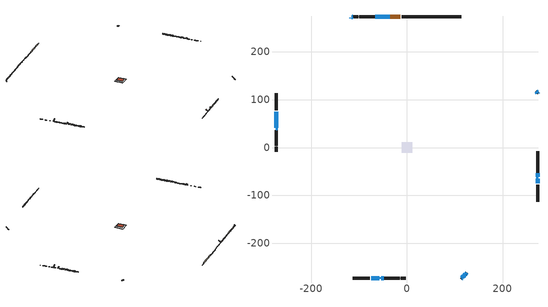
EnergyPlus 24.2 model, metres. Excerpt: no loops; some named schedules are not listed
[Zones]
conditioned space
 floor outside (Floor1 construction): -1.55,-1.55 -1.55,1.55 1.55,1.55 1.55,-1.55 z1.83
 floor outside (Floor2 construction): -3.63,-3.63 -3.63,3.63 3.63,3.63 3.63,-3.63 z1.83
 floor adiabatic (AdiabaticFloorConstruction): -11.15,-11.15 -11.15,11.15 11.15,11.15 11.15,-11.15 z1.83
 floor foundation (Slab1 construction): -7.13,-7.13 -7.13,7.13 7.13,7.13 7.13,-7.13 z-0.61
 floor foundation (Slab1 construction 1): -5.41,-5.41 -5.41,5.41 5.41,5.41 5.41,-5.41 z-1.22
 wall outside (RimJoist1 construction): 24.28,273.94 11.37,273.94 / -113.47,-273.94 -100.55,-273.94 / -273.94,113.47 -273.94,100.55 / 273.94,-113.47 273.94,-100.55 z1.83:2.13
 wall outside (RimJoist2 construction): 10.44,273.94 8.16,273.94 / -99.62,-273.94 -97.34,-273.94 / -273.94,99.62 -273.94,97.34 / 273.94,-99.62 273.94,-97.34 z1.83:2.13
 wall outside (RimJoist3 construction): 7.23,273.94 -11.29,273.94 / -96.41,-273.94 -77.89,-273.94 / -273.94,96.41 -273.94,77.89 / 273.94,-96.41 273.94,-77.89 z1.83:2.13
 wall outside (AdiabaticWallConstruction 1): -14.61,273.94 -16.76,273.94 / -17.69,273.94 -23.78,273.94 / -24.7,273.94 -26.69,273.94 / -27.62,273.94 -35.14,273.94 z1.83:3.86
 wall outside (AdiabaticWallConstruction): -273.94,74.57 -273.94,70 / -36.07,273.94 -39.73,273.94 / 273.94,113.47 273.13,114.28 / 272.47,114.93 271.58,115.82 / -113.47,273.94 -114.28,273.13 / -74.57,-273.94 -69.77,-273.94 / -273.94,69.07 -273.94,67.29 / -273.94,66.36 -273.94,64.07 / -273.94,63.15 -273.94,61.02 / -40.66,273.94 -47.97,273.94 / -68.84,-273.94 -63.96,-273.94 / -273.94,60.1 -273.94,54.38 / -273.94,53.45 -273.94,48.57 / 113.47,-273.94 115.27,-272.14 / -48.9,273.94 -50.18,273.94 / -51.1,273.94 -54.15,273.94 / 273.94,-74.57 273.94,-65.43 / -55.08,273.94 -56.22,273.94 / -57.15,273.94 -59.9,273.94 / 270.93,116.48 270.28,117.13 / -114.93,272.47 -115.47,271.93 / -116.13,271.28 -116.78,270.63 / -63.03,-273.94 -57.55,-273.94 / 115.92,-271.48 117.87,-269.54 / -273.94,47.65 -273.94,46.12 / -273.94,45.19 -273.94,44.05 / -273.94,43.12 -273.94,40.83 / 273.94,-60.84 273.94,-57.41 / 118.52,-268.89 119.33,-268.08 / -60.82,273.94 -66.16,273.94 / -53.58,-273.94 -53.05,-273.94 / 273.94,-56.48 273.94,-53.74 / -52.12,-273.94 -49.07,-273.94 / 119.99,-267.42 121.93,-265.48 / 122.58,-264.82 125.17,-262.24 z1.83:3.05
 wall outside (Wall1 construction): -67.09,273.94 -81.36,273.94 / -48.14,-273.94 -33.87,-273.94 / -273.94,36.25 -273.94,21.98 / 273.94,-52.81 273.94,-38.55 z1.83:4.27
 wall outside (Wall2 construction): -82.28,273.94 -84.61,273.94 / -32.95,-273.94 -30.62,-273.94 / -273.94,21.06 -273.94,18.73 / 273.94,-37.62 273.94,-35.29 z1.83:4.27
 wall outside (Wall3 construction): -85.54,273.94 -90.37,273.94 / -29.69,-273.94 -24.86,-273.94 / -273.94,17.8 -273.94,12.97 / 273.94,-34.36 273.94,-29.53 z1.83:4.27
 wall outside (Wall4 construction): -91.3,273.94 -99.96,273.94 / -23.93,-273.94 -15.27,-273.94 / -273.94,12.04 -273.94,3.38 / 273.94,-28.6 273.94,-19.94 z1.83:4.27
 wall outside (Wall5 construction): -100.89,273.94 -101.24,273.94 / -14.34,-273.94 -13.99,-273.94 / -273.94,2.45 -273.94,2.1 / 273.94,-19.01 273.94,-18.66 z1.83:4.27
 wall outside (Wall6 construction): -102.17,273.94 -103.6,273.94 / -13.06,-273.94 -11.63,-273.94 / -273.94,1.17 -273.94,-0.26 / 273.94,-17.74 273.94,-16.3 z1.83:4.27
 wall outside (Wall7 construction): -104.53,273.94 -112.54,273.94 / -10.7,-273.94 -2.69,-273.94 / -273.94,-1.19 -273.94,-9.2 / 273.94,-15.37 273.94,-7.36 z1.83:4.27
 wall foundation (FoundationWall1 construction): 57.99,273.94,-0.61 57.99,273.94,1.83 101.83,273.94,1.83 101.83,273.94,-0.51 113.47,273.94,-0.51 113.47,273.94,-0.61
 wall foundation (FoundationWall2 construction): 57.07,273.94 25.21,273.94 z-1.22:0.3
 window (WindowConstruction 23): -273.94,74.57 -273.94,70 z1.83:3.05
 window (WindowConstruction 1): -36.07,273.94 -39.73,273.94 z1.83:3.05
 window (WindowConstruction 2): 273.94,113.47 273.13,114.28 z1.83:3.05
 window (WindowConstruction 3): 272.47,114.93 271.58,115.82 z1.83:3.05
 window (WindowConstruction 4): -113.47,273.94 -114.28,273.13 z1.83:3.05
 window (WindowConstruction 5): -74.57,-273.94 -69.77,-273.94 z1.83:3.05
 window (WindowConstruction 6): -273.94,69.07 -273.94,67.29 z1.83:3.05
 window (WindowConstruction 7): -273.94,66.36 -273.94,64.08 z1.83:3.05
 window (WindowConstruction 24): -273.94,63.15 -273.94,61.02 z1.83:3.05
 window (WindowConstruction 8): -40.66,273.94 -47.97,273.94 z1.83:3.05
 window (WindowConstruction 9): -68.84,-273.94 -63.96,-273.94 z1.83:3.05
 window (WindowConstruction 10): -273.94,60.1 -273.94,54.38 z1.83:3.05
 window (WindowConstruction 11): -273.94,53.45 -273.94,48.57 z1.83:3.05
 window (WindowConstruction 25): 113.47,-273.94 115.27,-272.14 z1.83:3.05
 window (WindowConstruction 26): -48.9,273.94 -50.17,273.94 z1.83:3.05
 window (WindowConstruction 27): -51.1,273.94 -54.15,273.94 z1.83:3.05
 window (WindowConstruction 12): 273.94,-74.57 273.94,-65.43 z1.83:3.05
 window (WindowConstruction 13): -55.08,273.94 -56.22,273.94 z1.83:3.05
 window (WindowConstruction 14): -57.15,273.94 -59.9,273.94 z1.83:3.05
 window (WindowConstruction 15): 270.93,116.48 270.28,117.13 z1.83:3.05
 window (WindowConstruction 16): -114.93,272.47 -115.47,271.93 z1.83:3.05
 window (WindowConstruction 17): -116.13,271.28 -116.78,270.63 z1.83:3.05
 window (WindowConstruction 18): -63.03,-273.94 -57.55,-273.94 z1.83:3.05
 window (WindowConstruction 19): 115.93,-271.48 117.87,-269.54 z1.83:3.05
 window (WindowConstruction 20): -273.94,47.65 -273.94,46.12 z1.83:3.05
 window (WindowConstruction 21): -273.94,45.19 -273.94,44.05 z1.83:3.05
 window (WindowConstruction 22): -273.94,43.12 -273.94,40.83 z1.83:3.05
 window (WindowConstruction 32): 273.94,-60.84 273.94,-57.41 z1.83:3.05
 window (WindowConstruction 33): 118.52,-268.88 119.33,-268.08 z1.83:3.05
 window (WindowConstruction): -60.83,273.94 -66.16,273.94 z1.83:3.05
 window (WindowConstruction 34): -53.58,-273.94 -53.05,-273.94 z1.83:3.05
 window (WindowConstruction 28): 273.94,-56.48 273.94,-53.74 z1.83:3.05
 window (WindowConstruction 29): -52.12,-273.94 -49.07,-273.94 z1.83:3.05
 window (WindowConstruction 30): 119.99,-267.42 121.93,-265.48 z1.83:3.05
 window (WindowConstruction 31): 122.58,-264.82 125.17,-262.24 z1.83:3.05
 door (Door): -14.61,273.94 -16.76,273.94 z1.83:3.86
 door (Door 3): -17.69,273.94 -23.77,273.94 z1.83:3.86
 door (Door 1): -24.7,273.94 -26.69,273.94 z1.83:3.86
 door (Door 2): -27.62,273.94 -35.14,273.94 z1.83:3.86
 ceiling adiabatic (AdiabaticFloorConstruction): 11.15,-11.15 11.15,11.15 -11.15,11.15 -11.15,-11.15 z1.83
 roof outside (Roof1 construction): -7.82,7.82 -7.82,-7.82 7.82,-7.82 7.82,7.82 z4.27
 roof outside (Roof2 construction): -13.69,273.94,4.27 -13.69,269.24,7.79 -12.22,269.24,7.79 -12.22,273.94,4.27; -75.5,-273.94,4.27 -75.5,-269.24,7.79 -76.97,-269.24,7.79 -76.97,-273.94,4.27; -273.94,75.5,4.27 -269.24,75.5,7.79 -269.24,76.97,7.79 -273.94,76.97,4.27; 273.94,-75.5,4.27 269.24,-75.5,7.79 269.24,-76.97,7.79 273.94,-76.97,4.27
 roof outside (AdiabaticRoofConstruction): -273.94,37.18,4.27 -271.76,37.18,5.9 -271.76,39.91,5.9 -273.94,39.91,4.27; 273.94,-61.77,4.27 271.76,-61.77,5.9 271.76,-64.5,5.9 273.94,-64.5,4.27; -54.51,-273.94,4.27 -54.51,-272.25,5.54 -56.62,-272.25,5.54 -56.62,-273.94,4.27
 skylight (SkylightConstruction): -273.94,37.18,4.27 -271.76,37.18,5.9 -271.76,39.91,5.9 -273.94,39.91,4.27
 skylight (SkylightConstruction 1): 273.94,-61.77,4.27 271.76,-61.77,5.9 271.76,-64.5,5.9 273.94,-64.5,4.27
 skylight (SkylightConstruction 2): -54.51,-273.94,4.27 -54.51,-272.25,5.54 -56.62,-272.25,5.54 -56.62,-273.94,4.27
[Building]
Building 1: Terrain=Suburbs
[Site:Location]
Vancouver Intl AP_BC: Latitude {deg}=49.19; Longitude {deg}=-123.18; Time Zone {hr}=-8; Elevation {m}=4; Keep Site Location Information=Yes
[Site:GroundTemperature:Shallow]
8.06451, 6.96315, 6.87495, 7.3976, 9.49575, 11.5841, 13.3946, 14.5416, 14.639, 13.7062, 11.9418, 9.91751
[Site:WaterMainsTemperature]
Calculation Method=Schedule; Temperature Schedule=mains temperature schedule
[Material] Roughness=Rough; Thermal Absorptance=0.9
Name | Thickness {m} | Conductivity {W/m-K} | Density {kg/m3} | Specific Heat {J/kg-K} | Solar Absorptance | Visible Absorptance
asphalt or fiberglass shingles | 0.00635 | 0.162714 | 1121.4 | 1465.45 | 0.4 | 0.4
asphalt or fiberglass shingles 1 | 0.00635 | 0.162714 | 1121.4 | 1465.45 | 0.7 | 0.7
concrete 4.0 in. | 0.1016 | 1.803125 | 2242.8 | 837.4 | 0.7 | 0.7
concrete 8.0 in. | 0.2032 | 1.803125 | 2242.8 | 837.4 | 0.7 | 0.7
door material | 0.04445 | 0.188738 | 512.64 | 1214.23 | 0.7 | 0.7
exterior vertical ins | 0.0677944 | 0.029427 | 32.04 | 1214.23 | 0.7 | 0.7
exterior vertical ins 1 | 0.0442575 | 0.029427 | 32.04 | 1214.23 | 0.7 | 0.7
floor covering | 0.0127 | 0.0433444 | 54.468 | 1339.84 | 0.6 | 0.6
floor rigid ins; roof rigid ins | 0.051816 | 0.029427 | 32.04 | 1214.23 | 0.7 | 0.7
floor rigid ins 1; roof rigid ins 1; wall rigid ins | 0.512978 | 0.029427 | 32.04 | 1214.23 | 0.7 | 0.7
floor stud and cavity | 0.1397 | 0.0955647 | 92.3553 | 1139.71 | 0.7 | 0.7
floor stud and cavity 1 | 0.1397 | 0.0954497 | 92.3553 | 1139.71 | 0.7 | 0.7
floor stud and cavity 2 | 0.1397 | 1.75129 | 37.0049 | 1207.88 | 0.7 | 0.7
furniture material conditioned space 1 | 0.1524 | 0.115458 | 640.8 | 1214.23 | 0.6 | 0.6
gypsum board | 0.0127 | 0.160291 | 801 | 837.4 | 0.6 | 0.6
gypsum board 1 | 0.00254 | 0.160291 | 801 | 837.4 | 0.6 | 0.6
gypsum board 2 | 0.0127 | 0.160291 | 801 | 837.4 | 0.7 | 0.7
osb sheathing 0.5 in. | 0.0127 | 0.115458 | 512.64 | 1214.23 | 0.7 | 0.7
osb sheathing 0.75 in. | 0.01905 | 0.115458 | 512.64 | 1214.23 | 0.7 | 0.7
osb sheathing 2.0 in. | 0.0508 | 0.115458 | 512.64 | 1214.23 | 0.7 | 0.7
rim joist stud and cavity | 0.0508 | 0.0309689 | 125.044 | 1163.47 | 0.6 | 0.6
rim joist stud and cavity 1 | 0.0508 | 0.0311696 | 125.044 | 1163.47 | 0.6 | 0.6
roof stud and cavity | 0.2032 | 0.171487 | 78.34581 | 1123.46 | 0.7 | 0.7
roof stud and cavity 1 | 0.2032 | 0.173134 | 78.34581 | 1123.46 | 0.7 | 0.7
roof stud and cavity 2 | 0.18415 | 1.78689 | 37.0049 | 1207.88 | 0.6 | 0.6
wall stud and cavity | 0.1397 | 0.0804648 | 139.0536 | 1170.24 | 0.7 | 0.7
wall stud and cavity 1 | 0.1397 | 0.0814562 | 139.0536 | 1170.24 | 0.7 | 0.7
wall stud and cavity 2 | 0.1397 | 0.0798976 | 139.0536 | 1170.24 | 0.7 | 0.7
wall stud and cavity 3 | 0.1397 | 0.0809575 | 139.0536 | 1170.24 | 0.7 | 0.7
wall stud and cavity 4 | 0.1397 | 0.101847 | 139.0536 | 1170.24 | 0.7 | 0.7
wall stud and cavity 5 | 0.1397 | 0.0850358 | 139.0536 | 1170.24 | 0.7 | 0.7
wall stud and cavity 6 | 0.0889 | 0.49837 | 6.31874 | 1174.65 | 0.7 | 0.7
wall stud and cavity 7 | 0.0889 | 0.380278 | 52.3479 | 1209.89 | 0.7 | 0.7
wall stud and cavity 8 | 0.0889 | 0.391764 | 83.0341 | 1211.67 | 0.7 | 0.7
wood siding | 0.0254 | 0.102417 | 544.68 | 1172.36 | 0.4 | 0.4
wood siding 1 | 0.00254 | 0.102417 | 544.68 | 1172.36 | 0.4 | 0.4
wood siding 2; wood siding 3; wood siding 4 | 0.0254 | 0.102417 | 544.68 | 1172.36 | 0.7 | 0.7
[WindowMaterial:SimpleGlazingSystem]
Name | U-Factor {W/m2-K} | Solar Heat Gain Coefficient
SkylightMaterial | 3.29756 | 0.7533
SkylightMaterial 1 | 3.71665 | 0.7501
WindowMaterial | 2.92303 | 0.62
WindowMaterial 1 | 2.91792 | 0.63
WindowMaterial 10 | 2.97698 | 0.55
WindowMaterial 11 | 2.98038 | 0.54
WindowMaterial 12 | 2.927009 | 0.66
WindowMaterial 13 | 2.961077 | 0.63
WindowMaterial 14 | 2.98606 | 0.6
WindowMaterial 15 | 2.98152 | 0.61
WindowMaterial 16 | 2.918492 | 0.67
WindowMaterial 17 | 2.99458 | 0.6
WindowMaterial 2 | 2.95313 | 0.58
WindowMaterial 3 | 2.94007 | 0.6
WindowMaterial 4 | 2.92644 | 0.62
WindowMaterial 5 | 2.906 | 0.64
WindowMaterial 6 | 2.90941 | 0.64
WindowMaterial 7 | 2.94291 | 0.6
WindowMaterial 8 | 2.94348 | 0.59
WindowMaterial 9 | 2.9378 | 0.6
[Construction]
AdiabaticFloorConstruction: floor stud and cavity 2, floor rigid ins 1, osb sheathing 0.75 in., floor covering
AdiabaticRoofConstruction: asphalt or fiberglass shingles 1, roof rigid ins 1, osb sheathing 0.75 in., roof stud and cavity 2
AdiabaticWallConstruction: wood siding 3, wall rigid ins, wall stud and cavity 7, gypsum board
AdiabaticWallConstruction 1: wood siding 4, wall rigid ins, wall stud and cavity 7, gypsum board
Door; Door 1; Door 2; Door 3: door material
Floor1 construction: floor stud and cavity, floor rigid ins, osb sheathing 0.75 in., floor covering
Floor2 construction: floor stud and cavity 1, floor rigid ins, osb sheathing 0.75 in., floor covering
FoundationWall1 construction; FoundationWall2 construction: concrete 8.0 in., gypsum board 2
furniture construction conditioned space 1: furniture material conditioned space 1
PartitionWallConstruction: gypsum board, wall stud and cavity 8, gypsum board
RimJoist1 construction; RimJoist3 construction: wood siding 2, osb sheathing 2.0 in., rim joist stud and cavity
RimJoist2 construction: wood siding 2, osb sheathing 2.0 in., rim joist stud and cavity 1
Roof1 construction: asphalt or fiberglass shingles, roof rigid ins, osb sheathing 0.75 in., roof stud and cavity, gypsum board
Roof2 construction: asphalt or fiberglass shingles, roof rigid ins, osb sheathing 0.75 in., roof stud and cavity 1, gypsum board
SkylightConstruction; SkylightConstruction 1: SkylightMaterial
SkylightConstruction 2: SkylightMaterial 1
Slab1 construction; Slab1 construction 1: concrete 4.0 in.
Wall1 construction: wood siding, osb sheathing 0.5 in., wall stud and cavity, gypsum board
Wall2 construction: wood siding, osb sheathing 0.5 in., wall stud and cavity 1, gypsum board
Wall3 construction: wood siding, osb sheathing 0.5 in., wall stud and cavity 2, gypsum board
Wall4 construction: wood siding, osb sheathing 0.5 in., wall stud and cavity 3, gypsum board
Wall5 construction: wood siding, osb sheathing 0.5 in., wall stud and cavity 4, gypsum board
Wall6 construction: wood siding, osb sheathing 0.5 in., wall stud and cavity 5, gypsum board
Wall7 construction: wood siding 1, wall stud and cavity 6, gypsum board 1
WindowConstruction; WindowConstruction 6: WindowMaterial
WindowConstruction 1; WindowConstruction 12; WindowConstruction 18; WindowConstruction 31: WindowMaterial 1
WindowConstruction 10: WindowMaterial 7
WindowConstruction 11; WindowConstruction 8; WindowConstruction 9: WindowMaterial 6
WindowConstruction 13: WindowMaterial 8
WindowConstruction 14; WindowConstruction 19; WindowConstruction 28; WindowConstruction 30: WindowMaterial 9
WindowConstruction 15; WindowConstruction 17: WindowMaterial 10
WindowConstruction 16; WindowConstruction 20: WindowMaterial 11
WindowConstruction 2; WindowConstruction 4: WindowMaterial 2
WindowConstruction 21: WindowMaterial 12
WindowConstruction 22; WindowConstruction 7: WindowMaterial 5
WindowConstruction 23; WindowConstruction 27: WindowMaterial 13
WindowConstruction 24; WindowConstruction 34: WindowMaterial 14
WindowConstruction 25; WindowConstruction 26: WindowMaterial 15
WindowConstruction 29: WindowMaterial 16
WindowConstruction 3: WindowMaterial 3
WindowConstruction 32; WindowConstruction 33: WindowMaterial 17
WindowConstruction 5: WindowMaterial 4
[Zone]
conditioned space: Multiplier=1; Volume {m3}=2249.2; Part of Total Floor Area=Yes
[Space]
conditioned space 1: Zone=conditioned space; Volume {m3}=2249.2
[SurfaceProperty:ExposedFoundationPerimeter] Exposed Perimeter Calculation Method=TotalExposedPerimeter
Name | Total Exposed Perimeter {m}
Slab1 | 55.474
Slab1 1 | 31.852
[InternalMass] Zone or ZoneList=conditioned space; Space or SpaceList=conditioned space 1
Name | Construction | Surface Area {m2}
furniture mass conditioned space 1 | furniture construction conditioned space 1 | 352.004
partition wall mass | PartitionWallConstruction | 880.011
[Lights]
interior lighting: Zone or ZoneList or Space or SpaceList=conditioned space 1; Schedule=interior lighting schedule; Design Level Calculation Method=LightingLevel; Lighting Level {W}=343.2; Return Air Fraction=0; Fraction Radiant=0.6; Fraction Visible=0.2; Fraction Replaceable=1
[People]
occupants: Zone or ZoneList or Space or SpaceList=conditioned space 1; Number of People Schedule=occupants schedule; Number of People Calculation Method=People; Number of People=3; Fraction Radiant=0.314171; Sensible Heat Fraction=0.56303; Activity Level Schedule=occupants activity schedule; Carbon Dioxide Generation Rate {m3/s-W}=0; Enable ASHRAE 55 Comfort Warnings=No; Mean Radiant Temperature Calculation Type=EnclosureAveraged
[ElectricEquipment] Zone or ZoneList or Space or SpaceList=conditioned space 1; Design Level Calculation Method=EquipmentLevel
Name | Schedule | Design Level {W} | Fraction Latent | Fraction Radiant | Fraction Lost
clothes dryer | clothes dryer schedule | 140.772 | 0.015 | 0.081 | 0.85
clothes washer | clothes washer schedule | 32.1985 | 0.03 | 0.162 | 0.7
cooking range | cooking range schedule | 215.147 | 0.08 | 0.432 | 0.2
dishwasher | dishwasher schedule | 66.8632 | 0.3 | 0.18 | 0.4
fridge | fridge schedule | 72.9452 | 0 | 0.6 | 0
mech vent bath fan 0 | mech vent bath fan 0 schedule | 25.1 | 0 | 0 | 1
mech vent bath fan 1 | mech vent bath fan 1 schedule | 25.1 | 0 | 0 | 1
mech vent house fan | mech vent house fan schedule | 0 | 0 | 0 | 1
mech vent house fan cfis | mech vent house fan cfis schedule | 0 | 0 | 0 | 0
mech vent range fan 0 | mech vent range fan 0 schedule | 57 | 0 | 0 | 1
misc plug loads | misc plug loads schedule | 494.7 | 0.045 | 0.513 | 0.1
whole house fan | Always On Discrete | 0 | 0 | 0 | 1
[OtherEquipment] Zone or ZoneList or Space or SpaceList=conditioned space 1; Design Level Calculation Method=EquipmentLevel
Name | Fuel Type | Schedule | Design Level {W} | Fraction Latent | Fraction Radiant | Fraction Lost
clothes dryer 1 | Electricity | clothes dryer schedule | 0 | 0.015 | 0.081 | 0.85
cooking range 1 | Electricity | cooking range schedule | 0 | 0.08 | 0.432 | 0.2
general water use latent | None | general water use schedule | 62.594 | 1 | 0 | 0
general water use sensible | None | general water use schedule | -61.6891 | 0 | 0.6 | 0
mech vent house fan latent load | None | Always On Discrete | 0 | 1 | 0 | 0
mech vent house fan sensible load | None | Always On Discrete | 0 | 0 | 0 | 0
water heater energy adjustment1 | NaturalGas | Always On Discrete | 0.01 | 0 | 0 | 1
[ZoneInfiltration:DesignFlowRate] Zone or ZoneList or Space or SpaceList=conditioned space 1; Schedule=Always On Discrete; Design Flow Rate Calculation Method=Flow/Zone; Design Flow Rate {m3/s}=0
infil flow; natural vent flow; whole house fan flow
[Foundation:Kiva] Initial Indoor Air Temperature {C}=18; Wall Depth Below Slab {m}=0.2032; Custom Block X Position 1 {m}=0.2159; Custom Block Z Position 1 {m}=0
Name | Wall Height Above Grade {m} | Custom Block Material Name 1 | Custom Block Depth 1 {m}
Foundation Kiva 1 | 1.82999 | exterior vertical ins | 2.43998
Foundation Kiva 2 | 0.300015 | exterior vertical ins 1 | 1.52001
[Foundation:Kiva:Settings]
Soil Conductivity {W/m-K}=0.849921; Soil Density {kg/m3}=1842.3; Soil Specific Heat {J/kg-K}=418.7; Ground Solar Absorptivity=0.9; Ground Thermal Absorptivity=0.9; Ground Surface Roughness {m}=0.03; Far-Field Width {m}=40; Deep-Ground Boundary Condition=ZeroFlux; Deep-Ground Depth {m}=40; Minimum Cell Dimension {m}=0.2; Maximum Cell Growth Coefficient=3; Simulation Timestep=Timestep
[Exterior:Lights]
exterior lighting: Schedule=exterior lighting schedule; Design Level {W}=75.6
[Schedule:Week:Daily]
interior lighting schedule Week Rule - Jan1-Jan27: interior lighting schedule day, interior lighting schedule day, interior lighting schedule day, interior lighting schedule day, interior lighting schedule day, interior lighting schedule day, interior lighting schedule day, interior lighting schedule default day, interior lighting schedule default day, interior lighting schedule default day, interior lighting schedule default day, interior lighting schedule default day
interior lighting schedule Week Rule - Jan28-Feb3: interior lighting schedule day, interior lighting schedule day, interior lighting schedule day, interior lighting schedule day, interior lighting schedule day 1, interior lighting schedule day 1, interior lighting schedule day 1, interior lighting schedule default day, interior lighting schedule default day, interior lighting schedule default day, interior lighting schedule default day, interior lighting schedule default day
interior lighting schedule Week Rule - Feb4-Feb24: interior lighting schedule day 1, interior lighting schedule day 1, interior lighting schedule day 1, interior lighting schedule day 1, interior lighting schedule day 1, interior lighting schedule day 1, interior lighting schedule day 1, interior lighting schedule default day, interior lighting schedule default day, interior lighting schedule default day, interior lighting schedule default day, interior lighting schedule default day
interior lighting schedule Week Rule - Feb25-Mar3: interior lighting schedule day 1, interior lighting schedule day 1, interior lighting schedule day 1, interior lighting schedule day 1, interior lighting schedule day 2, interior lighting schedule day 2, interior lighting schedule day 2, interior lighting schedule default day, interior lighting schedule default day, interior lighting schedule default day, interior lighting schedule default day, interior lighting schedule default day
interior lighting schedule Week Rule - Mar4-Mar31: interior lighting schedule day 2, interior lighting schedule day 2, interior lighting schedule day 2, interior lighting schedule day 2, interior lighting schedule day 2, interior lighting schedule day 2, interior lighting schedule day 2, interior lighting schedule default day, interior lighting schedule default day, interior lighting schedule default day, interior lighting schedule default day, interior lighting schedule default day
interior lighting schedule Week Rule - Apr1-Apr28: interior lighting schedule day 3, interior lighting schedule day 3, interior lighting schedule day 3, interior lighting schedule day 3, interior lighting schedule day 3, interior lighting schedule day 3, interior lighting schedule day 3, interior lighting schedule default day, interior lighting schedule default day, interior lighting schedule default day, interior lighting schedule default day, interior lighting schedule default day
interior lighting schedule Week Rule - Apr29-May5: interior lighting schedule day 3, interior lighting schedule day 3, interior lighting schedule day 4, interior lighting schedule day 4, interior lighting schedule day 4, interior lighting schedule day 4, interior lighting schedule day 4, interior lighting schedule default day, interior lighting schedule default day, interior lighting schedule default day, interior lighting schedule default day, interior lighting schedule default day
interior lighting schedule Week Rule - May6-May26: interior lighting schedule day 4, interior lighting schedule day 4, interior lighting schedule day 4, interior lighting schedule day 4, interior lighting schedule day 4, interior lighting schedule day 4, interior lighting schedule day 4, interior lighting schedule default day, interior lighting schedule default day, interior lighting schedule default day, interior lighting schedule default day, interior lighting schedule default day
interior lighting schedule Week Rule - May27-Jun2: interior lighting schedule day 4, interior lighting schedule day 4, interior lighting schedule day 4, interior lighting schedule day 4, interior lighting schedule day 4, interior lighting schedule day 5, interior lighting schedule day 5, interior lighting schedule default day, interior lighting schedule default day, interior lighting schedule default day, interior lighting schedule default day, interior lighting schedule default day
interior lighting schedule Week Rule - Jun3-Jun30: interior lighting schedule day 5, interior lighting schedule day 5, interior lighting schedule day 5, interior lighting schedule day 5, interior lighting schedule day 5, interior lighting schedule day 5, interior lighting schedule day 5, interior lighting schedule default day, interior lighting schedule default day, interior lighting schedule default day, interior lighting schedule default day, interior lighting schedule default day
interior lighting schedule Week Rule - Jul1-Jul28: interior lighting schedule day 6, interior lighting schedule day 6, interior lighting schedule day 6, interior lighting schedule day 6, interior lighting schedule day 6, interior lighting schedule day 6, interior lighting schedule day 6, interior lighting schedule default day, interior lighting schedule default day, interior lighting schedule default day, interior lighting schedule default day, interior lighting schedule default day
interior lighting schedule Week Rule - Jul29-Aug4: interior lighting schedule day 6, interior lighting schedule day 6, interior lighting schedule day 6, interior lighting schedule day 7, interior lighting schedule day 7, interior lighting schedule day 7, interior lighting schedule day 7, interior lighting schedule default day, interior lighting schedule default day, interior lighting schedule default day, interior lighting schedule default day, interior lighting schedule default day
interior lighting schedule Week Rule - Aug5-Aug25: interior lighting schedule day 7, interior lighting schedule day 7, interior lighting schedule day 7, interior lighting schedule day 7, interior lighting schedule day 7, interior lighting schedule day 7, interior lighting schedule day 7, interior lighting schedule default day, interior lighting schedule default day, interior lighting schedule default day, interior lighting schedule default day, interior lighting schedule default day
interior lighting schedule Week Rule - Aug26-Sep1: interior lighting schedule day 7, interior lighting schedule day 7, interior lighting schedule day 7, interior lighting schedule day 7, interior lighting schedule day 7, interior lighting schedule day 7, interior lighting schedule day 8, interior lighting schedule default day, interior lighting schedule default day, interior lighting schedule default day, interior lighting schedule default day, interior lighting schedule default day
interior lighting schedule Week Rule - Sep2-Sep29: interior lighting schedule day 8, interior lighting schedule day 8, interior lighting schedule day 8, interior lighting schedule day 8, interior lighting schedule day 8, interior lighting schedule day 8, interior lighting schedule day 8, interior lighting schedule default day, interior lighting schedule default day, interior lighting schedule default day, interior lighting schedule default day, interior lighting schedule default day
interior lighting schedule Week Rule - Sep30-Oct6: interior lighting schedule day 8, interior lighting schedule day 9, interior lighting schedule day 9, interior lighting schedule day 9, interior lighting schedule day 9, interior lighting schedule day 9, interior lighting schedule day 9, interior lighting schedule default day, interior lighting schedule default day, interior lighting schedule default day, interior lighting schedule default day, interior lighting schedule default day
interior lighting schedule Week Rule - Oct7-Oct27: interior lighting schedule day 9, interior lighting schedule day 9, interior lighting schedule day 9, interior lighting schedule day 9, interior lighting schedule day 9, interior lighting schedule day 9, interior lighting schedule day 9, interior lighting schedule default day, interior lighting schedule default day, interior lighting schedule default day, interior lighting schedule default day, interior lighting schedule default day
interior lighting schedule Week Rule - Oct28-Nov3: interior lighting schedule day 9, interior lighting schedule day 9, interior lighting schedule day 9, interior lighting schedule day 9, interior lighting schedule day 10, interior lighting schedule day 10, interior lighting schedule day 10, interior lighting schedule default day, interior lighting schedule default day, interior lighting schedule default day, interior lighting schedule default day, interior lighting schedule default day
interior lighting schedule Week Rule - Nov4-Nov24: interior lighting schedule day 10, interior lighting schedule day 10, interior lighting schedule day 10, interior lighting schedule day 10, interior lighting schedule day 10, interior lighting schedule day 10, interior lighting schedule day 10, interior lighting schedule default day, interior lighting schedule default day, interior lighting schedule default day, interior lighting schedule default day, interior lighting schedule default day
interior lighting schedule Week Rule - Nov25-Dec1: interior lighting schedule day 10, interior lighting schedule day 10, interior lighting schedule day 10, interior lighting schedule day 10, interior lighting schedule day 10, interior lighting schedule day 10, interior lighting schedule day 11, interior lighting schedule default day, interior lighting schedule default day, interior lighting schedule default day, interior lighting schedule default day, interior lighting schedule default day
interior lighting schedule Week Rule - Dec2-Dec31: interior lighting schedule day 11, interior lighting schedule day 11, interior lighting schedule day 11, interior lighting schedule day 11, interior lighting schedule day 11, interior lighting schedule day 11, interior lighting schedule day 11, interior lighting schedule default day, interior lighting schedule default day, interior lighting schedule default day, interior lighting schedule default day, interior lighting schedule default day
occupants schedule Week Rule - Jan1-Dec31: occupants schedule day, occupants schedule day, occupants schedule day, occupants schedule day, occupants schedule day, occupants schedule day, occupants schedule day, occupants schedule default day, occupants schedule default day, occupants schedule default day, occupants schedule default day, occupants schedule default day
clothes dryer schedule Week Rule - Jan1-Dec31: clothes dryer schedule day, clothes dryer schedule day, clothes dryer schedule day, clothes dryer schedule day, clothes dryer schedule day, clothes dryer schedule day, clothes dryer schedule day, clothes dryer schedule default day, clothes dryer schedule default day, clothes dryer schedule default day, clothes dryer schedule default day, clothes dryer schedule default day
clothes washer schedule Week Rule - Jan1-Dec31: clothes washer schedule day, clothes washer schedule day, clothes washer schedule day, clothes washer schedule day, clothes washer schedule day, clothes washer schedule day, clothes washer schedule day, clothes washer schedule default day, clothes washer schedule default day, clothes washer schedule default day, clothes washer schedule default day, clothes washer schedule default day
cooking range schedule Week Rule - Jan1-Dec31: cooking range schedule day, cooking range schedule day, cooking range schedule day, cooking range schedule day, cooking range schedule day, cooking range schedule day, cooking range schedule day, cooking range schedule default day, cooking range schedule default day, cooking range schedule default day, cooking range schedule default day, cooking range schedule default day
dishwasher schedule Week Rule - Jan1-Dec31: dishwasher schedule day, dishwasher schedule day, dishwasher schedule day, dishwasher schedule day, dishwasher schedule day, dishwasher schedule day, dishwasher schedule day, dishwasher schedule default day, dishwasher schedule default day, dishwasher schedule default day, dishwasher schedule default day, dishwasher schedule default day
mech vent bath fan 0 schedule Week Rule - Jan1-Dec31: mech vent bath fan 0 schedule day, mech vent bath fan 0 schedule day, mech vent bath fan 0 schedule day, mech vent bath fan 0 schedule day, mech vent bath fan 0 schedule day, mech vent bath fan 0 schedule day, mech vent bath fan 0 schedule day, mech vent bath fan 0 schedule default day, mech vent bath fan 0 schedule default day, mech vent bath fan 0 schedule default day, mech vent bath fan 0 schedule default day, mech vent bath fan 0 schedule default day
mech vent bath fan 1 schedule Week Rule - Jan1-Dec31: mech vent bath fan 1 schedule day, mech vent bath fan 1 schedule day, mech vent bath fan 1 schedule day, mech vent bath fan 1 schedule day, mech vent bath fan 1 schedule day, mech vent bath fan 1 schedule day, mech vent bath fan 1 schedule day, mech vent bath fan 1 schedule default day, mech vent bath fan 1 schedule default day, mech vent bath fan 1 schedule default day, mech vent bath fan 1 schedule default day, mech vent bath fan 1 schedule default day
mech vent range fan 0 schedule Week Rule - Jan1-Dec31: mech vent range fan 0 schedule day, mech vent range fan 0 schedule day, mech vent range fan 0 schedule day, mech vent range fan 0 schedule day, mech vent range fan 0 schedule day, mech vent range fan 0 schedule day, mech vent range fan 0 schedule day, mech vent range fan 0 schedule default day, mech vent range fan 0 schedule default day, mech vent range fan 0 schedule default day, mech vent range fan 0 schedule default day, mech vent range fan 0 schedule default day
[Schedule:Year]
interior lighting schedule: interior lighting schedule Week Rule - Jan1-Jan27, 1, 1, 1, 27, interior lighting schedule Week Rule - Jan28-Feb3, 1, 28, 2, 3, interior lighting schedule Week Rule - Feb4-Feb24, 2, 4, 2, 24, interior lighting schedule Week Rule - Feb25-Mar3, 2, 25, 3, 3, interior lighting schedule Week Rule - Mar4-Mar31, 3, 4, 3, 31, interior lighting schedule Week Rule - Apr1-Apr28, 4, 1, 4, 28, interior lighting schedule Week Rule - Apr29-May5, 4, 29, 5, 5, interior lighting schedule Week Rule - May6-May26, 5, 6, 5, 26, interior lighting schedule Week Rule - May27-Jun2, 5, 27, 6, 2, interior lighting schedule Week Rule - Jun3-Jun30, 6, 3, 6, 30, interior lighting schedule Week Rule - Jul1-Jul28, 7, 1, 7, 28, interior lighting schedule Week Rule - Jul29-Aug4, 7, 29, 8, 4, interior lighting schedule Week Rule - Aug5-Aug25, 8, 5, 8, 25, interior lighting schedule Week Rule - Aug26-Sep1, 8, 26, 9, 1, interior lighting schedule Week Rule - Sep2-Sep29, 9, 2, 9, 29, interior lighting schedule Week Rule - Sep30-Oct6, 9, 30, 10, 6, interior lighting schedule Week Rule - Oct7-Oct27, 10, 7, 10, 27, interior lighting schedule Week Rule - Oct28-Nov3, 10, 28, 11, 3, interior lighting schedule Week Rule - Nov4-Nov24, 11, 4, 11, 24, interior lighting schedule Week Rule - Nov25-Dec1, 11, 25, 12, 1, interior lighting schedule Week Rule - Dec2-Dec31, 12, 2, 12, 31
occupants schedule: occupants schedule Week Rule - Jan1-Dec31, 1, 1, 12, 31
clothes dryer schedule: clothes dryer schedule Week Rule - Jan1-Dec31, 1, 1, 12, 31
clothes washer schedule: clothes washer schedule Week Rule - Jan1-Dec31, 1, 1, 12, 31
cooking range schedule: cooking range schedule Week Rule - Jan1-Dec31, 1, 1, 12, 31
dishwasher schedule: dishwasher schedule Week Rule - Jan1-Dec31, 1, 1, 12, 31
mech vent bath fan 0 schedule: mech vent bath fan 0 schedule Week Rule - Jan1-Dec31, 1, 1, 12, 31
mech vent bath fan 1 schedule: mech vent bath fan 1 schedule Week Rule - Jan1-Dec31, 1, 1, 12, 31
mech vent range fan 0 schedule: mech vent range fan 0 schedule Week Rule - Jan1-Dec31, 1, 1, 12, 31
misc plug loads schedule: misc plug loads schedule Week Rule - Jan1-Dec31, 1, 1, 12, 31
general water use schedule: general water use schedule Week Rule - Jan1-Dec31, 1, 1, 12, 31
exterior lighting schedule: exterior lighting schedule Week Rule - Jan1-Jan27, 1, 1, 1, 27, exterior lighting schedule Week Rule - Jan28-Feb3, 1, 28, 2, 3, exterior lighting schedule Week Rule - Feb4-Feb24, 2, 4, 2, 24, exterior lighting schedule Week Rule - Feb25-Mar3, 2, 25, 3, 3, exterior lighting schedule Week Rule - Mar4-Mar31, 3, 4, 3, 31, exterior lighting schedule Week Rule - Apr1-Apr28, 4, 1, 4, 28, exterior lighting schedule Week Rule - Apr29-May5, 4, 29, 5, 5, exterior lighting schedule Week Rule - May6-May26, 5, 6, 5, 26, exterior lighting schedule Week Rule - May27-Jun2, 5, 27, 6, 2, exterior lighting schedule Week Rule - Jun3-Jun30, 6, 3, 6, 30, exterior lighting schedule Week Rule - Jul1-Jul28, 7, 1, 7, 28, exterior lighting schedule Week Rule - Jul29-Aug4, 7, 29, 8, 4, exterior lighting schedule Week Rule - Aug5-Aug25, 8, 5, 8, 25, exterior lighting schedule Week Rule - Aug26-Sep1, 8, 26, 9, 1, exterior lighting schedule Week Rule - Sep2-Sep29, 9, 2, 9, 29, exterior lighting schedule Week Rule - Sep30-Oct6, 9, 30, 10, 6, exterior lighting schedule Week Rule - Oct7-Oct27, 10, 7, 10, 27, exterior lighting schedule Week Rule - Oct28-Nov3, 10, 28, 11, 3, exterior lighting schedule Week Rule - Nov4-Nov24, 11, 4, 11, 24, exterior lighting schedule Week Rule - Nov25-Dec1, 11, 25, 12, 1, exterior lighting schedule Week Rule - Dec2-Dec31, 12, 2, 12, 31
[Schedule:Constant]
Name | Hourly Value
occupants activity schedule | 117.228
fridge schedule | 0
mech vent house fan schedule; mech vent house fan cfis schedule; Always On Discrete | 1
[Schedule:Compact]
mains temperature schedule: Through: 01/01, For: AllDays, Until: 24:00, 11.375, Through: 01/02, For: AllDays, Until: 24:00, 11.3367, Through: 01/03, For: AllDays, Until: 24:00, 11.2994, Through: 01/04, For: AllDays, Until: 24:00, 11.2628, Through: 01/05, For: AllDays, Until: 24:00, 11.2267, Through: 01/06, For: AllDays, Until: 24:00, 11.1917, Through: 01/07, For: AllDays, Until: 24:00, 11.1578, Through: 01/08, For: AllDays, Until: 24:00, 11.1244, Through: 01/09, For: AllDays, Until: 24:00, 11.0917, Through: 01/10, For: AllDays, Until: 24:00, 11.06, Through: 01/11, For: AllDays, Until: 24:00, 11.0289, Through: 01/12, For: AllDays, Until: 24:00, 10.9989, Through: 01/13, For: AllDays, Until: 24:00, 10.97, Through: 01/14, For: AllDays, Until: 24:00, 10.9417, Through: 01/15, For: AllDays, Until: 24:00, 10.9139, Through: 01/16, For: AllDays, Until: 24:00, 10.8878, Through: 01/17, For: AllDays, Until: 24:00, 10.8622, Through: 01/18, For: AllDays, Until: 24:00, 10.8372, Through: 01/19, For: AllDays, Until: 24:00, 10.8133, Through: 01/20, For: AllDays, Until: 24:00, 10.7906, Through: 01/21, For: AllDays, Until: 24:00, 10.7683, Through: 01/22, For: AllDays, Until: 24:00, 10.7478, Through: 01/23, For: AllDays, Until: 24:00, 10.7272, Through: 01/24, For: AllDays, Until: 24:00, 10.7083, Through: 01/25, For: AllDays, Until: 24:00, 10.69, Through: 01/26, For: AllDays, Until: 24:00, 10.6728, Through: 01/27, For: AllDays, Until: 24:00, 10.6567, Through: 01/28, For: AllDays, Until: 24:00, 10.6411, Through: 01/29, For: AllDays, Until: 24:00, 10.6267, Through: 01/30, For: AllDays, Until: 24:00, 10.6133, Through: 01/31, For: AllDays, Until: 24:00, 10.6011, Through: 02/01, For: AllDays, Until: 24:00, 10.59, Through: 02/02, For: AllDays, Until: 24:00, 10.5794, Through: 02/03, For: AllDays, Until: 24:00, 10.57, Through: 02/04, For: AllDays, Until: 24:00, 10.5617, Through: 02/05, For: AllDays, Until: 24:00, 10.5539, Through: 02/06, For: AllDays, Until: 24:00, 10.5478, Through: 02/07, For: AllDays, Until: 24:00, 10.5422, Through: 02/08, For: AllDays, Until: 24:00, 10.5378, Through: 02/09, For: AllDays, Until: 24:00, 10.5339, Through: 02/10, For: AllDays, Until: 24:00, 10.5317, Through: 02/11, For: AllDays, Until: 24:00, 10.53, Through: 02/12, For: AllDays, Until: 24:00, 10.53, Through: 02/13, For: AllDays, Until: 24:00, 10.5306, Through: 02/14, For: AllDays, Until: 24:00, 10.5317, Through: 02/15, For: AllDays, Until: 24:00, 10.5344, Through: 02/16, For: AllDays, Until: 24:00, 10.5378, Through: 02/17, For: AllDays, Until: 24:00, 10.5428, Through: 02/18, For: AllDays, Until: 24:00, 10.5483, Through: 02/19, For: AllDays, Until: 24:00, 10.5544, Through: 02/20, For: AllDays, Until: 24:00, 10.5622, Through: 02/21, For: AllDays, Until: 24:00, 10.5706, Through: 02/22, For: AllDays, Until: 24:00, 10.5806, Through: 02/23, For: AllDays, Until: 24:00, 10.5911, Through: 02/24, For: AllDays, Until: 24:00, 10.6022, Through: 02/25, For: AllDays, Until: 24:00, 10.615, Through: 02/26, For: AllDays, Until: 24:00, 10.6283, Through: 02/27, For: AllDays, Until: 24:00, 10.6428, Through: 02/28, For: AllDays, Until: 24:00, 10.6583, Through: 03/01, For: AllDays, Until: 24:00, 10.6744, Through: 03/02, For: AllDays, Until: 24:00, 10.6917, Through: 03/03, For: AllDays, Until: 24:00, 10.71, Through: 03/04, For: AllDays, Until: 24:00, 10.7294, Through: 03/05, For: AllDays, Until: 24:00, 10.7494, Through: 03/06, For: AllDays, Until: 24:00, 10.7706, Through: 03/07, For: AllDays, Until: 24:00, 10.7928, Through: 03/08, For: AllDays, Until: 24:00, 10.8161, Through: 03/09, For: AllDays, Until: 24:00, 10.84, Through: 03/10, For: AllDays, Until: 24:00, 10.8644, Through: 03/11, For: AllDays, Until: 24:00, 10.8906, Through: 03/12, For: AllDays, Until: 24:00, 10.9167, Through: 03/13, For: AllDays, Until: 24:00, 10.9444, Through: 03/14, For: AllDays, Until: 24:00, 10.9728, Through: 03/15, For: AllDays, Until: 24:00, 11.0022, Through: 03/16, For: AllDays, Until: 24:00, 11.0322, Through: 03/17, For: AllDays, Until: 24:00, 11.0633, Through: 03/18, For: AllDays, Until: 24:00, 11.095, Through: 03/19, For: AllDays, Until: 24:00, 11.1278, Through: 03/20, For: AllDays, Until: 24:00, 11.1611, Through: 03/21, For: AllDays, Until: 24:00, 11.1956, Through: 03/22, For: AllDays, Until: 24:00, 11.2306, Through: 03/23, For: AllDays, Until: 24:00, 11.2667, Through: 03/24, For: AllDays, Until: 24:00, 11.3033, Through: 03/25, For: AllDays, Until: 24:00, 11.3406, Through: 03/26, For: AllDays, Until: 24:00, 11.3789, Through: 03/27, For: AllDays, Until: 24:00, 11.4178, Through: 03/28, For: AllDays, Until: 24:00, 11.4572, Through: 03/29, For: AllDays, Until: 24:00, 11.4978, Through: 03/30, For: AllDays, Until: 24:00, 11.5389, Through: 03/31, For: AllDays, Until: 24:00, 11.5811, Through: 04/01, For: AllDays, Until: 24:00, 11.6233, Through: 04/02, For: AllDays, Until: 24:00, 11.6667, Through: 04/03, For: AllDays, Until: 24:00, 11.7106, Through: 04/04, For: AllDays, Until: 24:00, 11.755, Through: 04/05, For: AllDays, Until: 24:00, 11.8006, Through: 04/06, For: AllDays, Until: 24:00, 11.8461, Through: 04/07, For: AllDays, Until: 24:00, 11.8928, Through: 04/08, For: AllDays, Until: 24:00, 11.9394, Through: 04/09, For: AllDays, Until: 24:00, 11.9872, Through: 04/10, For: AllDays, Until: 24:00, 12.0356, Through: 04/11, For: AllDays, Until: 24:00, 12.0844, Through: 04/12, For: AllDays, Until: 24:00, 12.1333, Through: 04/13, For: AllDays, Until: 24:00, 12.1833, Through: 04/14, For: AllDays, Until: 24:00, 12.2339, Through: 04/15, For: AllDays, Until: 24:00, 12.2844, Through: 04/16, For: AllDays, Until: 24:00, 12.3361, Through: 04/17, For: AllDays, Until: 24:00, 12.3878, Through: 04/18, For: AllDays, Until: 24:00, 12.44, Through: 04/19, For: AllDays, Until: 24:00, 12.4928, Through: 04/20, For: AllDays, Until: 24:00, 12.5456, Through: 04/21, For: AllDays, Until: 24:00, 12.5994, Through: 04/22, For: AllDays, Until: 24:00, 12.6533, Through: 04/23, For: AllDays, Until: 24:00, 12.7072, Through: 04/24, For: AllDays, Until: 24:00, 12.7622, Through: 04/25, For: AllDays, Until: 24:00, 12.8172, Through: 04/26, For: AllDays, Until: 24:00, 12.8722, Through: 04/27, For: AllDays, Until: 24:00, 12.9278, Through: 04/28, For: AllDays, Until: 24:00, 12.9839, Through: 04/29, For: AllDays, Until: 24:00, 13.04, Through: 04/30, For: AllDays, Until: 24:00, 13.0961, Through: 05/01, For: AllDays, Until: 24:00, 13.1533, Through: 05/02, For: AllDays, Until: 24:00, 13.21, Through: 05/03, For: AllDays, Until: 24:00, 13.2672, Through: 05/04, For: AllDays, Until: 24:00, 13.3244, Through: 05/05, For: AllDays, Until: 24:00, 13.3817, Through: 05/06, For: AllDays, Until: 24:00, 13.4394, Through: 05/07, For: AllDays, Until: 24:00, 13.4972, Through: 05/08, For: AllDays, Until: 24:00, 13.555, Through: 05/09, For: AllDays, Until: 24:00, 13.6133, Through: 05/10, For: AllDays, Until: 24:00, 13.6711, Through: 05/11, For: AllDays, Until: 24:00, 13.7294, Through: 05/12, For: AllDays, Until: 24:00, 13.7878, Through: 05/13, For: AllDays, Until: 24:00, 13.8461, Through: 05/14, For: AllDays, Until: 24:00, 13.9044, Through: 05/15, For: AllDays, Until: 24:00, 13.9628, Through: 05/16, For: AllDays, Until: 24:00, 14.0211, Through: 05/17, For: AllDays, Until: 24:00, 14.0789, Through: 05/18, For: AllDays, Until: 24:00, 14.1372, Through: 05/19, For: AllDays, Until: 24:00, 14.1956, Through: 05/20, For: AllDays, Until: 24:00, 14.2533, Through: 05/21, For: AllDays, Until: 24:00, 14.3117, Through: 05/22, For: AllDays, Until: 24:00, 14.3694, Through: 05/23, For: AllDays, Until: 24:00, 14.4272, Through: 05/24, For: AllDays, Until: 24:00, 14.4844, Through: 05/25, For: AllDays, Until: 24:00, 14.5422, Through: 05/26, For: AllDays, Until: 24:00, 14.5994, Through: 05/27, For: AllDays, Until: 24:00, 14.6561, Through: 05/28, For: AllDays, Until: 24:00, 14.7128, Through: 05/29, For: AllDays, Until: 24:00, 14.7694, Through: 05/30, For: AllDays, Until: 24:00, 14.8261, Through: 05/31, For: AllDays, Until: 24:00, 14.8817, Through: 06/01, For: AllDays, Until: 24:00, 14.9378, Through: 06/02, For: AllDays, Until: 24:00, 14.9933, Through: 06/03, For: AllDays, Until: 24:00, 15.0483, Through: 06/04, For: AllDays, Until: 24:00, 15.1028, Through: 06/05, For: AllDays, Until: 24:00, 15.1572, Through: 06/06, For: AllDays, Until: 24:00, 15.2117, Through: 06/07, For: AllDays, Until: 24:00, 15.265, Through: 06/08, For: AllDays, Until: 24:00, 15.3183, Through: 06/09, For: AllDays, Until: 24:00, 15.3711, Through: 06/10, For: AllDays, Until: 24:00, 15.4239, Through: 06/11, For: AllDays, Until: 24:00, 15.4756, Through: 06/12, For: AllDays, Until: 24:00, 15.5272, Through: 06/13, For: AllDays, Until: 24:00, 15.5783, Through: 06/14, For: AllDays, Until: 24:00, 15.6289, Through: 06/15, For: AllDays, Until: 24:00, 15.6789, Through: 06/16, For: AllDays, Until: 24:00, 15.7283, Through: 06/17, For: AllDays, Until: 24:00, 15.7772, Through: 06/18, For: AllDays, Until: 24:00, 15.8261, Through: 06/19, For: AllDays, Until: 24:00, 15.8739, Through: 06/20, For: AllDays, Until: 24:00, 15.9211, Through: 06/21, For: AllDays, Until: 24:00, 15.9678, Through: 06/22, For: AllDays, Until: 24:00, 16.0139, Through: 06/23, For: AllDays, Until: 24:00, 16.0594, Through: 06/24, For: AllDays, Until: 24:00, 16.1044, Through: 06/25, For: AllDays, Until: 24:00, 16.1483, Through: 06/26, For: AllDays, Until: 24:00, 16.1922, Through: 06/27, For: AllDays, Until: 24:00, 16.235, Through: 06/28, For: AllDays, Until: 24:00, 16.2772, Through: 06/29, For: AllDays, Until: 24:00, 16.3183, Through: 06/30, For: AllDays, Until: 24:00, 16.3594, Through: 07/01, For: AllDays, Until: 24:00, 16.3994, Through: 07/02, For: AllDays, Until: 24:00, 16.4389, Through: 07/03, For: AllDays, Until: 24:00, 16.4772, Through: 07/04, For: AllDays, Until: 24:00, 16.515, Through: 07/05, For: AllDays, Until: 24:00, 16.5522, Through: 07/06, For: AllDays, Until: 24:00, 16.5883, Through: 07/07, For: AllDays, Until: 24:00, 16.6239, Through: 07/08, For: AllDays, Until: 24:00, 16.6583, Through: 07/09, For: AllDays, Until: 24:00, 16.6922, Through: 07/10, For: AllDays, Until: 24:00, 16.7256, Through: 07/11, For: AllDays, Until: 24:00, 16.7578, Through: 07/12, For: AllDays, Until: 24:00, 16.7889, Through: 07/13, For: AllDays, Until: 24:00, 16.8194, Through: 07/14, For: AllDays, Until: 24:00, 16.8489, Through: 07/15, For: AllDays, Until: 24:00, 16.8778, Through: 07/16, For: AllDays, Until: 24:00, 16.9056, Through: 07/17, For: AllDays, Until: 24:00, 16.9328, Through: 07/18, For: AllDays, Until: 24:00, 16.9589, Through: 07/19, For: AllDays, Until: 24:00, 16.9839, Through: 07/20, For: AllDays, Until: 24:00, 17.0083, Through: 07/21, For: AllDays, Until: 24:00, 17.0317, Through: 07/22, For: AllDays, Until: 24:00, 17.0544, Through: 07/23, For: AllDays, Until: 24:00, 17.0761, Through: 07/24, For: AllDays, Until: 24:00, 17.0967, Through: 07/25, For: AllDays, Until: 24:00, 17.1161, Through: 07/26, For: AllDays, Until: 24:00, 17.135, Through: 07/27, For: AllDays, Until: 24:00, 17.1528, Through: 07/28, For: AllDays, Until: 24:00, 17.1694, Through: 07/29, For: AllDays, Until: 24:00, 17.1856, Through: 07/30, For: AllDays, Until: 24:00, 17.2, Through: 07/31, For: AllDays, Until: 24:00, 17.2144, Through: 08/01, For: AllDays, Until: 24:00, 17.2272, Through: 08/02, For: AllDays, Until: 24:00, 17.2389, Through: 08/03, For: AllDays, Until: 24:00, 17.25, Through: 08/04, For: AllDays, Until: 24:00, 17.26, Through: 08/05, For: AllDays, Until: 24:00, 17.2689, Through: 08/06, For: AllDays, Until: 24:00, 17.2772, Through: 08/07, For: AllDays, Until: 24:00, 17.2839, Through: 08/08, For: AllDays, Until: 24:00, 17.29, Through: 08/09, For: AllDays, Until: 24:00, 17.295, Through: 08/10, For: AllDays, Until: 24:00, 17.2989, Through: 08/11, For: AllDays, Until: 24:00, 17.3022, Through: 08/12, For: AllDays, Until: 24:00, 17.3039, Through: 08/13, For: AllDays, Until: 24:00, 17.305, Through: 08/14, For: AllDays, Until: 24:00, 17.305, Through: 08/15, For: AllDays, Until: 24:00, 17.3039, Through: 08/16, For: AllDays, Until: 24:00, 17.3022, Through: 08/17, For: AllDays, Until: 24:00, 17.2989, Through: 08/18, For: AllDays, Until: 24:00, 17.295, Through: 08/19, For: AllDays, Until: 24:00, 17.29, Through: 08/20, For: AllDays, Until: 24:00, 17.2839, Through: 08/21, For: AllDays, Until: 24:00, 17.2772, Through: 08/22, For: AllDays, Until: 24:00, 17.2689, Through: 08/23, For: AllDays, Until: 24:00, 17.26, Through: 08/24, For: AllDays, Until: 24:00, 17.25, Through: 08/25, For: AllDays, Until: 24:00, 17.2394, Through: 08/26, For: AllDays, Until: 24:00, 17.2272, Through: 08/27, For: AllDays, Until: 24:00, 17.2144, Through: 08/28, For: AllDays, Until: 24:00, 17.2006, Through: 08/29, For: AllDays, Until: 24:00, 17.1856, Through: 08/30, For: AllDays, Until: 24:00, 17.1694, Through: 08/31, For: AllDays, Until: 24:00, 17.1528, Through: 09/01, For: AllDays, Until: 24:00, 17.135, Through: 09/02, For: AllDays, Until: 24:00, 17.1161, Through: 09/03, For: AllDays, Until: 24:00, 17.0967, Through: 09/04, For: AllDays, Until: 24:00, 17.0761, Through: 09/05, For: AllDays, Until: 24:00, 17.0544, Through: 09/06, For: AllDays, Until: 24:00, 17.0322, Through: 09/07, For: AllDays, Until: 24:00, 17.0089, Through: 09/08, For: AllDays, Until: 24:00, 16.9844, Through: 09/09, For: AllDays, Until: 24:00, 16.9589, Through: 09/10, For: AllDays, Until: 24:00, 16.9328, Through: 09/11, For: AllDays, Until: 24:00, 16.9061, Through: 09/12, For: AllDays, Until: 24:00, 16.8783, Through: 09/13, For: AllDays, Until: 24:00, 16.8494, Through: 09/14, For: AllDays, Until: 24:00, 16.8194, Through: 09/15, For: AllDays, Until: 24:00, 16.7894, Through: 09/16, For: AllDays, Until: 24:00, 16.7578, Through: 09/17, For: AllDays, Until: 24:00, 16.7256, Through: 09/18, For: AllDays, Until: 24:00, 16.6928, Through: 09/19, For: AllDays, Until: 24:00, 16.6589, Through: 09/20, For: AllDays, Until: 24:00, 16.6239, Through: 09/21, For: AllDays, Until: 24:00, 16.5889, Through: 09/22, For: AllDays, Until: 24:00, 16.5522, Through: 09/23, For: AllDays, Until: 24:00, 16.5156, Through: 09/24, For: AllDays, Until: 24:00, 16.4778, Through: 09/25, For: AllDays, Until: 24:00, 16.4389, Through: 09/26, For: AllDays, Until: 24:00, 16.3994, Through: 09/27, For: AllDays, Until: 24:00, 16.3594, Through: 09/28, For: AllDays, Until: 24:00, 16.3189, Through: 09/29, For: AllDays, Until: 24:00, 16.2772, Through: 09/30, For: AllDays, Until: 24:00, 16.235, Through: 10/01, For: AllDays, Until: 24:00, 16.1922, Through: 10/02, For: AllDays, Until: 24:00, 16.1489, Through: 10/03, For: AllDays, Until: 24:00, 16.1044, Through: 10/04, For: AllDays, Until: 24:00, 16.06, Through: 10/05, For: AllDays, Until: 24:00, 16.0144, Through: 10/06, For: AllDays, Until: 24:00, 15.9683, Through: 10/07, For: AllDays, Until: 24:00, 15.9217, Through: 10/08, For: AllDays, Until: 24:00, 15.8744, Through: 10/09, For: AllDays, Until: 24:00, 15.8261, Through: 10/10, For: AllDays, Until: 24:00, 15.7778, Through: 10/11, For: AllDays, Until: 24:00, 15.7289, Through: 10/12, For: AllDays, Until: 24:00, 15.6794, Through: 10/13, For: AllDays, Until: 24:00, 15.6294, Through: 10/14, For: AllDays, Until: 24:00, 15.5789, Through: 10/15, For: AllDays, Until: 24:00, 15.5278, Through: 10/16, For: AllDays, Until: 24:00, 15.4761, Through: 10/17, For: AllDays, Until: 24:00, 15.4244, Through: 10/18, For: AllDays, Until: 24:00, 15.3717, Through: 10/19, For: AllDays, Until: 24:00, 15.3189, Through: 10/20, For: AllDays, Until: 24:00, 15.2656, Through: 10/21, For: AllDays, Until: 24:00, 15.2117, Through: 10/22, For: AllDays, Until: 24:00, 15.1578, Through: 10/23, For: AllDays, Until: 24:00, 15.1033, Through: 10/24, For: AllDays, Until: 24:00, 15.0489, Through: 10/25, For: AllDays, Until: 24:00, 14.9933, Through: 10/26, For: AllDays, Until: 24:00, 14.9383, Through: 10/27, For: AllDays, Until: 24:00, 14.8822, Through: 10/28, For: AllDays, Until: 24:00, 14.8261, Through: 10/29, For: AllDays, Until: 24:00, 14.77, Through: 10/30, For: AllDays, Until: 24:00, 14.7133, Through: 10/31, For: AllDays, Until: 24:00, 14.6567, Through: 11/01, For: AllDays, Until: 24:00, 14.5994, Through: 11/02, For: AllDays, Until: 24:00, 14.5428, Through: 11/03, For: AllDays, Until: 24:00, 14.485, Through: 11/04, For: AllDays, Until: 24:00, 14.4278, Through: 11/05, For: AllDays, Until: 24:00, 14.37, Through: 11/06, For: AllDays, Until: 24:00, 14.3122, Through: 11/07, For: AllDays, Until: 24:00, 14.2539, Through: 11/08, For: AllDays, Until: 24:00, 14.1961, Through: 11/09, For: AllDays, Until: 24:00, 14.1378, Through: 11/10, For: AllDays, Until: 24:00, 14.0794, Through: 11/11, For: AllDays, Until: 24:00, 14.0217, Through: 11/12, For: AllDays, Until: 24:00, 13.9633, Through: 11/13, For: AllDays, Until: 24:00, 13.905, Through: 11/14, For: AllDays, Until: 24:00, 13.8467, Through: 11/15, For: AllDays, Until: 24:00, 13.7883, Through: 11/16, For: AllDays, Until: 24:00, 13.73, Through: 11/17, For: AllDays, Until: 24:00, 13.6717, Through: 11/18, For: AllDays, Until: 24:00, 13.6139, Through: 11/19, For: AllDays, Until: 24:00, 13.5556, Through: 11/20, For: AllDays, Until: 24:00, 13.4978, Through: 11/21, For: AllDays, Until: 24:00, 13.44, Through: 11/22, For: AllDays, Until: 24:00, 13.3822, Through: 11/23, For: AllDays, Until: 24:00, 13.325, Through: 11/24, For: AllDays, Until: 24:00, 13.2678, Through: 11/25, For: AllDays, Until: 24:00, 13.2106, Through: 11/26, For: AllDays, Until: 24:00, 13.1533, Through: 11/27, For: AllDays, Until: 24:00, 13.0967, Through: 11/28, For: AllDays, Until: 24:00, 13.0406, Through: 11/29, For: AllDays, Until: 24:00, 12.9844, Through: 11/30, For: AllDays, Until: 24:00, 12.9283, Through: 12/01, For: AllDays, Until: 24:00, 12.8728, Through: 12/02, For: AllDays, Until: 24:00, 12.8172, Through: 12/03, For: AllDays, Until: 24:00, 12.7622, Through: 12/04, For: AllDays, Until: 24:00, 12.7078, Through: 12/05, For: AllDays, Until: 24:00, 12.6533, Through: 12/06, For: AllDays, Until: 24:00, 12.5994, Through: 12/07, For: AllDays, Until: 24:00, 12.5461, Through: 12/08, For: AllDays, Until: 24:00, 12.4928, Through: 12/09, For: AllDays, Until: 24:00, 12.4406, Through: 12/10, For: AllDays, Until: 24:00, 12.3883, Through: 12/11, For: AllDays, Until: 24:00, 12.3361, Through: 12/12, For: AllDays, Until: 24:00, 12.285, Through: 12/13, For: AllDays, Until: 24:00, 12.2339, Through: 12/14, For: AllDays, Until: 24:00, 12.1839, Through: 12/15, For: AllDays, Until: 24:00, 12.1339, Through: 12/16, For: AllDays, Until: 24:00, 12.0844, Through: 12/17, For: AllDays, Until: 24:00, 12.0361, Through: 12/18, For: AllDays, Until: 24:00, 11.9878, Through: 12/19, For: AllDays, Until: 24:00, 11.94, Through: 12/20, For: AllDays, Until: 24:00, 11.8933, Through: 12/21, For: AllDays, Until: 24:00, 11.8467, Through: 12/22, For: AllDays, Until: 24:00, 11.8006, Through: 12/23, For: AllDays, Until: 24:00, 11.7556, Through: 12/24, For: AllDays, Until: 24:00, 11.7111, Through: 12/25, For: AllDays, Until: 24:00, 11.6672, Through: 12/26, For: AllDays, Until: 24:00, 11.6239, Through: 12/27, For: AllDays, Until: 24:00, 11.5811, Through: 12/28, For: AllDays, Until: 24:00, 11.5394, Through: 12/29, For: AllDays, Until: 24:00, 11.4983, Through: 12/30, For: AllDays, Until: 24:00, 11.4578, Through: 12/31, For: AllDays, Until: 24:00, 11.4183
